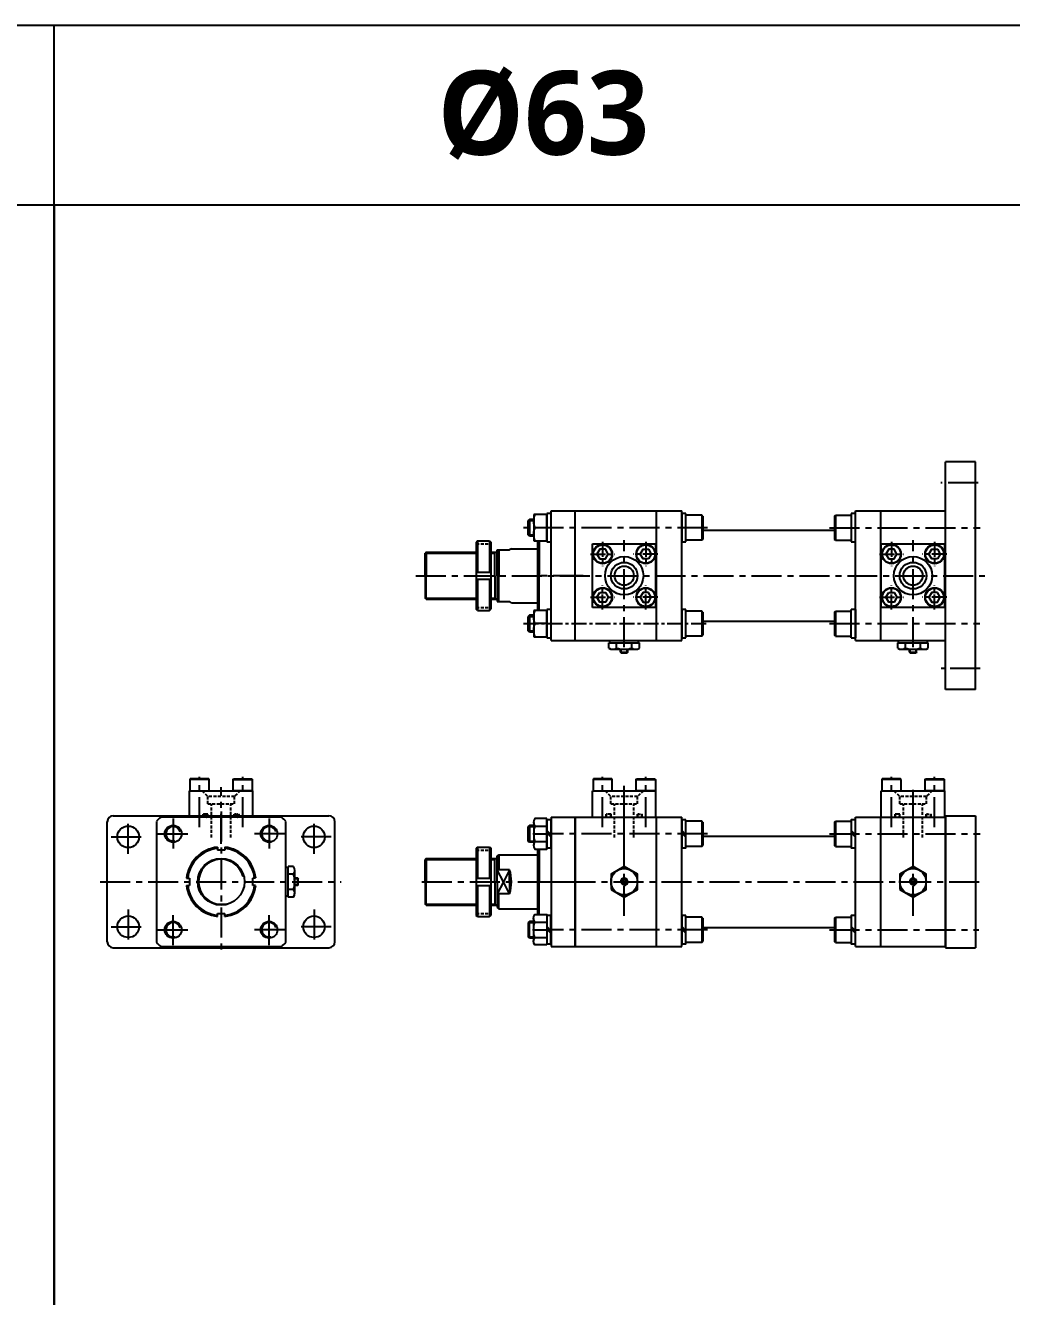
# Model space of a CAD drawing. Extents: x -819 to 9283, y 0 to 5329.
# Drawn here: x 1768 to 2591, y 4268 to 5329 of the extents above; entities that cross this region are included whole.
import ezdxf

# ---------------------------------------------------------------- set-up
doc = ezdxf.new("R2010")
doc.units = 0
doc.header["$LTSCALE"] = 10
doc.header["$MEASUREMENT"] = 0
for name, pattern in [('CENTER', [2, 1.25, -0.25, 0.25, -0.25]), ('CENTERX2', [4, 2.5, -0.5, 0.5, -0.5]), ('HIDDEN', [0.375, 0.25, -0.125])]:
    doc.linetypes.add(name, pattern=pattern)
doc.layers.get('0').update_dxf_attribs({"linetype": 'CONTINUOUS'})
doc.layers.get('DEFPOINTS').update_dxf_attribs({"linetype": 'CONTINUOUS'})
for name, color, linetype in [('CEN', 1, 'CENTERX2'), ('CENTER', 1, 'CENTER'), ('DIM', 2, 'CONTINUOUS'), ('ML', 7, 'CONTINUOUS')]:
    doc.layers.add(name, color=color, linetype=linetype)
doc.styles.add('문자', font='romans.shx')

msp = doc.modelspace()

# ---------------------------------------------------------------- linework, layer by layer
for p, q in [((5585.1, 5328.6), (0, 5328.6)), ((1792, 3208.2), (1792, 5328.6)), ((1792, 5178.6), (971, 5178.6)), ((2613, 5178.6), (971, 5178.6)), ((2613, 5178.6), (1792, 5178.6)), ((1792, 5178.6), (1792, 3208.2)), ((2319, 4897.9), (2319, 4921.5)), ((2319, 4817.9), (2319, 4841.5)), ((2457, 4817.9), (2457, 4841.5)), ((2264.5, 4805.8), (2265, 4805.3)), ((2264.5, 4805.8), (2270.5, 4805.8)), ((2265, 4805.3), (2270, 4805.3)), ((2270.5, 4805.8), (2270, 4805.3)), ((2505.5, 4805.8), (2506, 4805.3)), ((2505.5, 4805.8), (2511.5, 4805.8)), ((2506, 4805.3), (2511, 4805.3)), ((2511.5, 4805.8), (2511, 4805.3)), ((1995.1, 4611.4), (1995.1, 4617.4)), ((1995.1, 4617.4), (1995.6, 4616.9)), ((1995.1, 4611.4), (1995.6, 4611.9)), ((1995.6, 4611.9), (1995.6, 4616.9))]:
    msp.add_line(p, q)
at = {"color": 7, "linetype": 'Continuous'}
for p, q in [((2254.8, 4809.3), (2254.8, 4813.7)), ((2254.8, 4813.7), (2267.5, 4813.7)), ((2255.5, 4815.7), (2279.5, 4815.7)), ((2255.5, 4813.7), (2255.5, 4815.7)), ((2261.1, 4809.3), (2261.1, 4813.7)), ((2267.5, 4813.7), (2280.2, 4813.7)), ((2273.8, 4809.3), (2273.8, 4813.7)), ((2279.5, 4813.7), (2279.5, 4815.7)), ((2280.2, 4809.3), (2280.2, 4813.7)), ((2495.8, 4809.3), (2495.8, 4813.7)), ((2495.8, 4813.7), (2508.5, 4813.7)), ((2496.5, 4815.7), (2520.5, 4815.7)), ((2496.5, 4813.7), (2496.5, 4815.7)), ((2502.1, 4809.3), (2502.1, 4813.7)), ((2508.5, 4813.7), (2521.2, 4813.7)), ((2514.8, 4809.3), (2514.8, 4813.7)), ((2520.5, 4813.7), (2520.5, 4815.7)), ((2521.2, 4809.3), (2521.2, 4813.7)), ((2257.9, 4808.3), (2277, 4808.3)), ((2265, 4805.3), (2265, 4808.3)), ((2270, 4805.3), (2270, 4808.3)), ((2498.9, 4808.3), (2518, 4808.3)), ((2506, 4805.3), (2506, 4808.3)), ((2511, 4805.3), (2511, 4808.3)), ((1985.2, 4602.4), (1985.2, 4626.4)), ((1987.2, 4626.4), (1985.2, 4626.4)), ((1991.6, 4627.1), (1987.2, 4627.1)), ((1987.2, 4614.4), (1987.2, 4627.1)), ((1992.6, 4604.9), (1992.6, 4623.9)), ((1991.6, 4620.7), (1987.2, 4620.7)), ((1987.2, 4601.7), (1987.2, 4614.4)), ((1995.6, 4616.9), (1992.6, 4616.9)), ((1995.6, 4611.9), (1992.6, 4611.9)), ((1987.2, 4602.4), (1985.2, 4602.4)), ((1991.6, 4608), (1987.2, 4608)), ((1991.6, 4601.7), (1987.2, 4601.7))]:
    msp.add_line(p, q, dxfattribs=at)
at = {"color": 3}
for p, q in [((2264.5, 4805.8), (2264.5, 4808.3)), ((2270.5, 4805.8), (2270.5, 4808.3)), ((2505.5, 4805.8), (2505.5, 4808.3)), ((2511.5, 4805.8), (2511.5, 4808.3)), ((1995.1, 4617.4), (1992.6, 4617.4)), ((1995.1, 4611.4), (1992.6, 4611.4))]:
    msp.add_line(p, q, dxfattribs=at)
at = {"color": 7, "linetype": 'Continuous'}
for points in [[(2256.5, 4608), (2267.5, 4601.7), (2278.5, 4608), (2278.5, 4620.7), (2267.5, 4627.1), (2256.5, 4620.7)], [(2497.5, 4608), (2508.5, 4601.7), (2519.5, 4608), (2519.5, 4620.7), (2508.5, 4627.1), (2497.5, 4620.7)], [(2266.6, 4615.9), (2265.7, 4614.4), (2266.6, 4612.9), (2268.3, 4612.9), (2269.2, 4614.4), (2268.3, 4615.9)], [(2507.6, 4615.9), (2506.7, 4614.4), (2507.6, 4612.9), (2509.3, 4612.9), (2510.2, 4614.4), (2509.3, 4615.9)]]:
    msp.add_lwpolyline(points, close=True, dxfattribs=at)
for centre, radius in [((2267.5, 4614.4), 11), ((2508.5, 4614.4), 11), ((2267.5, 4614.4), 2.5), ((2508.5, 4614.4), 2.5)]:
    msp.add_circle(centre, radius, dxfattribs=at)
for centre, radius, start, end in [((2257.9, 4813.9), 5.62, 235.6158, 270), ((2257.9, 4813.9), 5.62, 235.6158, 304.3842), ((2267.5, 4829.3), 21, 252.412, 270), ((2267.5, 4829.3), 21, 270, 287.588), ((2277, 4813.9), 5.62, 235.6158, 304.3842), ((2498.9, 4813.9), 5.62, 235.6158, 270), ((2498.9, 4813.9), 5.62, 235.6158, 304.3842), ((2508.5, 4829.3), 21, 252.412, 270), ((2508.5, 4829.3), 21, 270, 287.588), ((2518, 4813.9), 5.62, 235.6158, 304.3842), ((1987, 4623.9), 5.62, 325.6158, 34.3842), ((1971.6, 4614.4), 21, 0, 17.588), ((1971.6, 4614.4), 21, 342.412, 0), ((1987, 4604.9), 5.62, 325.6158, 34.3842), ((1987, 4604.9), 5.62, 325.6158, 0)]:
    msp.add_arc(centre, radius, start, end, dxfattribs=at)
at = {"layer": 'CEN'}
for p, q in [((2562.9, 4947.2), (2531.7, 4947.2)), ((2337, 4909.7), (2183.5, 4909.7)), ((2438.9, 4909.7), (2564.5, 4909.7)), ((2267.5, 4810.2), (2267.5, 4899.2)), ((2508.5, 4810.2), (2508.5, 4899.2)), ((2093.7, 4869.7), (2568.5, 4869.7)), ((2233.2, 4869.7), (2196.6, 4869.7)), ((2438.9, 4829.7), (2564.3, 4829.7)), ((2564.5, 4792.2), (2532.1, 4792.2)), ((1913.2, 4659.9), (1913.2, 4701.9)), ((1949.2, 4659.9), (1949.2, 4701.9)), ((2249.5, 4659.9), (2249.5, 4701.9)), ((2285.5, 4659.9), (2285.5, 4701.9)), ((2490.5, 4659.9), (2490.5, 4701.9)), ((2526.5, 4659.9), (2526.5, 4701.9)), ((1931.2, 4646), (1931.2, 4693.2)), ((2267.5, 4586), (2267.5, 4694.5)), ((2267.5, 4645.7), (2267.5, 4694.5)), ((2508.5, 4586), (2508.5, 4693.2)), ((1853.7, 4637.6), (1853.7, 4666.2)), ((1891.2, 4667.3), (1891.2, 4641.5)), ((1931.2, 4672.9), (1931.2, 4555.8)), ((1971.2, 4667.3), (1971.2, 4641.5)), ((2008.7, 4637.6), (2008.7, 4666.2)), ((2508.5, 4643.5), (2508.5, 4671.4)), ((1878.3, 4654.4), (1904.1, 4654.4)), ((1984.1, 4654.4), (1958.3, 4654.4)), ((2337, 4654.4), (2202.4, 4654.4)), ((2438.9, 4654.4), (2564.5, 4654.4)), ((1839.4, 4651.9), (1868, 4651.9)), ((2023, 4651.9), (1994.4, 4651.9)), ((1830.4, 4614.4), (2031.3, 4614.4)), ((2098.7, 4614.4), (2568.5, 4614.4)), ((2199, 4614.4), (2230.6, 4614.4)), ((1853.7, 4591.2), (1853.7, 4562.6)), ((2008.7, 4591.2), (2008.7, 4562.6)), ((1891.2, 4561.5), (1891.2, 4587.3)), ((1971.2, 4561.5), (1971.2, 4587.3)), ((1839.4, 4576.9), (1868, 4576.9)), ((1878.3, 4574.4), (1904.1, 4574.4)), ((1984.1, 4574.4), (1958.3, 4574.4)), ((2023, 4576.9), (1994.4, 4576.9)), ((2337, 4574.4), (2202.9, 4574.4)), ((2438.9, 4574.4), (2563.3, 4574.4))]:
    msp.add_line(p, q, dxfattribs=at)
at = {"layer": 'CENTER'}
for p, q in [((2239.4, 4887.7), (2259.6, 4887.7)), ((2249.5, 4897.8), (2249.5, 4877.6)), ((2295.6, 4887.7), (2275.4, 4887.7)), ((2285.5, 4897.8), (2285.5, 4877.6)), ((2480.4, 4887.7), (2500.6, 4887.7)), ((2490.5, 4897.8), (2490.5, 4877.6)), ((2536.6, 4887.7), (2516.4, 4887.7)), ((2526.5, 4897.8), (2526.5, 4877.6)), ((2249.5, 4841.6), (2249.5, 4861.8)), ((2285.5, 4841.6), (2285.5, 4861.8)), ((2490.5, 4841.6), (2490.5, 4861.8)), ((2526.5, 4841.6), (2526.5, 4861.8)), ((2239.4, 4851.7), (2259.6, 4851.7)), ((2295.6, 4851.7), (2275.4, 4851.7)), ((2480.4, 4851.7), (2500.6, 4851.7)), ((2536.6, 4851.7), (2516.4, 4851.7)), ((2183.5, 4829.7), (2337, 4829.7)), ((2191.9, 4654.4), (2203, 4654.4)), ((2206.5, 4654.4), (2202.9, 4654.4)), ((2191.9, 4574.4), (2203, 4574.4)), ((2206.5, 4574.4), (2202.8, 4574.4))]:
    msp.add_line(p, q, dxfattribs=at)
at = {"layer": 'DEFPOINTS', "color": 0, "linetype": 'ByBlock'}
msp.add_point((2161.5, 4592.9), dxfattribs=at)
at = {"layer": 'DIM'}
for p, q in [((2187.5, 4915.7), (2192, 4915.7)), ((2187.5, 4903.7), (2192, 4903.7)), ((2101.5, 4888.4), (2144.1, 4888.4)), ((2156.1, 4888.4), (2159.5, 4888.4)), ((2159.5, 4888.4), (2160.7, 4889.2)), ((2101.5, 4850.9), (2144.1, 4850.9)), ((2156.1, 4850.9), (2159.5, 4850.9)), ((2159.5, 4850.9), (2160.7, 4850.2)), ((2187.5, 4835.7), (2192, 4835.7)), ((2187.5, 4823.7), (2192, 4823.7)), ((2187.5, 4660.4), (2192, 4660.4)), ((2187.5, 4648.4), (2192, 4648.4)), ((2101.5, 4633.1), (2144.1, 4633.1)), ((2156.1, 4633.1), (2159.5, 4633.1)), ((2159.5, 4633.1), (2160.7, 4633.9)), ((2166.7, 4614.4), (2161.5, 4624.5)), ((2171.9, 4624.5), (2166.7, 4614.4)), ((2166.7, 4614.4), (2161.5, 4604.3)), ((2171.9, 4604.3), (2166.7, 4614.4)), ((2101.5, 4595.6), (2144.1, 4595.6)), ((2156.1, 4595.6), (2159.5, 4595.6)), ((2159.5, 4595.6), (2160.7, 4594.9)), ((2187.5, 4580.4), (2192, 4580.4)), ((2187.5, 4568.4), (2192, 4568.4))]:
    msp.add_line(p, q, dxfattribs=at)
for centre, radius, start, end in [((1891.2, 4654.4), 6, 15.8748, 285.2684), ((1971.2, 4654.4), 6, 15.8748, 285.2684), ((1931.2, 4614.4), 18.8, 13.6682, 283.0144), ((2267.5, 4614.4), 3, 270, 180), ((2508.5, 4614.4), 3, 270, 180), ((1891.2, 4574.4), 6, 15.8748, 285.2684), ((1971.2, 4574.4), 6, 15.8748, 285.2684)]:
    msp.add_arc(centre, radius, start, end, dxfattribs=at)
at = {"layer": 'ML'}
for p, q in [((2560.5, 4964.7), (2535.5, 4964.7)), ((2535.5, 4774.7), (2535.5, 4964.7)), ((2560.5, 4774.7), (2560.5, 4964.7)), ((2203, 4920.7), (2192, 4920.7)), ((2192, 4920.7), (2192, 4898.7)), ((2206.5, 4921.5), (2203, 4921.5)), ((2203, 4921.5), (2203, 4897.9)), ((2203, 4898.7), (2203, 4920.7)), ((2206.5, 4923.7), (2315.5, 4923.7)), ((2206.5, 4815.7), (2206.5, 4923.7)), ((2226.5, 4815.7), (2226.5, 4923.7)), ((2226.5, 4815.7), (2226.5, 4923.7)), ((2294.5, 4815.7), (2294.5, 4923.7)), ((2315.5, 4815.7), (2315.5, 4923.7)), ((2315.5, 4921.5), (2315.5, 4897.9)), ((2319, 4921.5), (2315.5, 4921.5)), ((2332.2, 4920.2), (2319, 4920.2)), ((2332.2, 4920.2), (2332.2, 4899.2)), ((2333, 4919.4), (2332.2, 4920.2)), ((2333, 4919.4), (2333, 4900)), ((2443, 4919.4), (2443.8, 4920.2)), ((2443, 4919.4), (2443, 4900)), ((2443.8, 4920.2), (2457, 4920.2)), ((2443.8, 4920.2), (2443.8, 4899.2)), ((2457, 4921.5), (2457, 4897.9)), ((2460.5, 4921.5), (2457, 4921.5)), ((2460.5, 4923.7), (2535.5, 4923.7)), ((2460.5, 4815.7), (2460.5, 4923.7)), ((2481.5, 4815.7), (2481.5, 4923.7)), ((2535.5, 4815.7), (2535.5, 4923.7)), ((2535.5, 4897.9), (2535.5, 4921.5)), ((2188.5, 4916.7), (2187.5, 4915.7)), ((2187.5, 4903.7), (2187.5, 4915.7)), ((2188.5, 4916.7), (2188.5, 4902.7)), ((2192, 4916.7), (2188.5, 4916.7)), ((2203, 4909.7), (2192.9, 4909.7)), ((2145.1, 4898.7), (2144.1, 4897.7)), ((2145.1, 4898.7), (2145.1, 4872.7)), ((2145.1, 4898.7), (2155.1, 4898.7)), ((2155.1, 4898.7), (2155.1, 4872.7)), ((2155.1, 4898.7), (2156.1, 4897.7)), ((2188.5, 4902.7), (2187.5, 4903.7)), ((2192, 4902.7), (2188.5, 4902.7)), ((2192, 4898.7), (2203, 4898.7)), ((2195.5, 4840.7), (2195.5, 4898.7)), ((2196.5, 4898.7), (2196.5, 4869.7)), ((2332.2, 4899.2), (2319, 4899.2)), ((2332.2, 4899.2), (2333, 4900)), ((2333, 4907.7), (2443, 4907.7)), ((2443.8, 4899.2), (2443, 4900)), ((2443.8, 4899.2), (2457, 4899.2)), ((2102.4, 4889.2), (2101.5, 4888.4)), ((2101.5, 4869.7), (2101.5, 4888.4)), ((2102.4, 4889.2), (2144.1, 4889.2)), ((2102.4, 4889.2), (2102.4, 4869.7)), ((2144.1, 4897.7), (2144.1, 4841.7)), ((2156.1, 4897.7), (2156.1, 4841.7)), ((2156.1, 4889.2), (2161.5, 4889.2)), ((2159.5, 4869.7), (2159.5, 4889.2)), ((2161.5, 4869.7), (2161.5, 4891.2)), ((2161.5, 4891.2), (2171.9, 4891.2)), ((2163, 4891.2), (2163, 4869.7)), ((2173.5, 4892.2), (2171.9, 4891.2)), ((2173.5, 4892.2), (2195.5, 4892.2)), ((2203, 4897.9), (2206.5, 4897.9)), ((2241, 4843.2), (2241, 4896.2)), ((2241, 4896.2), (2294, 4896.2)), ((2294, 4896.2), (2294, 4843.2)), ((2294, 4843.2), (2294, 4896.2)), ((2315.5, 4897.9), (2319, 4897.9)), ((2457, 4897.9), (2460.5, 4897.9)), ((2482, 4843.2), (2482, 4896.2)), ((2482, 4896.2), (2535, 4896.2)), ((2535, 4896.2), (2535, 4843.2)), ((2535, 4843.2), (2535, 4896.2)), ((2101.5, 4869.7), (2101.5, 4850.9)), ((2102.4, 4850.2), (2102.4, 4869.7)), ((2144.1, 4872.7), (2156.1, 4872.7)), ((2144.1, 4866.7), (2156.1, 4866.7)), ((2145.1, 4866.7), (2145.1, 4840.7)), ((2155.1, 4866.7), (2155.1, 4840.7)), ((2159.5, 4869.7), (2159.5, 4850.2)), ((2161.5, 4869.7), (2161.5, 4848.2)), ((2163, 4848.2), (2163, 4869.7)), ((2196.5, 4840.7), (2196.5, 4869.7)), ((2102.4, 4850.2), (2101.5, 4850.9)), ((2102.4, 4850.2), (2144.1, 4850.2)), ((2156.1, 4850.2), (2161.5, 4850.2)), ((2161.5, 4848.2), (2171.9, 4848.2)), ((2173.5, 4847.2), (2171.9, 4848.2)), ((2173.5, 4847.2), (2195.5, 4847.2)), ((2145.1, 4840.7), (2144.1, 4841.7)), ((2145.1, 4840.7), (2155.1, 4840.7)), ((2155.1, 4840.7), (2156.1, 4841.7)), ((2188.5, 4836.7), (2187.5, 4835.7)), ((2187.5, 4823.7), (2187.5, 4835.7)), ((2188.5, 4836.7), (2188.5, 4822.7)), ((2192, 4836.7), (2188.5, 4836.7)), ((2192, 4840.7), (2192, 4818.7)), ((2203, 4840.7), (2192, 4840.7)), ((2203, 4841.5), (2203, 4817.9)), ((2206.5, 4841.5), (2203, 4841.5)), ((2203, 4818.7), (2203, 4840.7)), ((2294, 4843.2), (2241, 4843.2)), ((2315.5, 4841.5), (2315.5, 4817.9)), ((2319, 4841.5), (2315.5, 4841.5)), ((2315.5, 4840.2), (2315.5, 4819.2)), ((2332.2, 4840.2), (2319, 4840.2)), ((2332.2, 4840.2), (2332.2, 4819.2)), ((2333, 4839.4), (2332.2, 4840.2)), ((2333, 4839.4), (2333, 4820)), ((2443, 4839.4), (2443.8, 4840.2)), ((2443, 4839.4), (2443, 4820)), ((2443.8, 4840.2), (2457, 4840.2)), ((2443.8, 4840.2), (2443.8, 4819.2)), ((2460.5, 4841.5), (2457, 4841.5)), ((2460.5, 4841.5), (2460.5, 4817.9)), ((2535, 4843.2), (2482, 4843.2)), ((2535.5, 4817.9), (2535.5, 4841.5)), ((2203, 4829.7), (2192.9, 4829.7)), ((2333, 4831.7), (2443, 4831.7)), ((2188.5, 4822.7), (2187.5, 4823.7)), ((2192, 4822.7), (2188.5, 4822.7)), ((2192, 4818.7), (2203, 4818.7)), ((2203, 4817.9), (2206.5, 4817.9)), ((2206.5, 4815.7), (2315.5, 4815.7)), ((2315.5, 4817.9), (2319, 4817.9)), ((2332.2, 4819.2), (2319, 4819.2)), ((2332.2, 4819.2), (2333, 4820)), ((2443.8, 4819.2), (2443, 4820)), ((2443.8, 4819.2), (2457, 4819.2)), ((2457, 4817.9), (2460.5, 4817.9)), ((2460.5, 4815.7), (2535.5, 4815.7)), ((2560.5, 4774.7), (2535.5, 4774.7)), ((1905.5, 4700.4), (1905.2, 4699.8)), ((1921.2, 4699.8), (1905.2, 4699.8)), ((1905.2, 4699.8), (1905.2, 4690.4)), ((1920.9, 4700.4), (1905.5, 4700.4)), ((1921.2, 4699.8), (1920.9, 4700.4)), ((1921.2, 4690.4), (1921.2, 4699.8)), ((1941.2, 4699.8), (1941.5, 4700.4)), ((1941.2, 4699.8), (1957.2, 4699.8)), ((1941.2, 4690.4), (1941.2, 4699.8)), ((1941.5, 4700.4), (1956.9, 4700.4)), ((1956.9, 4700.4), (1957.2, 4699.8)), ((1957.2, 4699.8), (1957.2, 4690.4)), ((2241.8, 4700.4), (2241.5, 4699.8)), ((2257.5, 4699.8), (2241.5, 4699.8)), ((2241.5, 4699.8), (2241.5, 4690.4)), ((2257.1, 4700.4), (2241.8, 4700.4)), ((2257.5, 4699.8), (2257.1, 4700.4)), ((2257.5, 4690.4), (2257.5, 4699.8)), ((2277.5, 4699.8), (2277.8, 4700.4)), ((2277.5, 4699.8), (2293.5, 4699.8)), ((2277.5, 4690.4), (2277.5, 4699.8)), ((2277.8, 4700.4), (2293.1, 4700.4)), ((2293.1, 4700.4), (2293.5, 4699.8)), ((2293.5, 4699.8), (2293.5, 4690.4)), ((2482.8, 4700.4), (2482.5, 4699.8)), ((2498.5, 4699.8), (2482.5, 4699.8)), ((2482.5, 4699.8), (2482.5, 4690.4)), ((2498.1, 4700.4), (2482.8, 4700.4)), ((2498.5, 4699.8), (2498.1, 4700.4)), ((2498.5, 4690.4), (2498.5, 4699.8)), ((2518.5, 4699.8), (2518.8, 4700.4)), ((2518.5, 4699.8), (2534.5, 4699.8)), ((2518.5, 4690.4), (2518.5, 4699.8)), ((2518.8, 4700.4), (2534.1, 4700.4)), ((2534.1, 4700.4), (2534.5, 4699.8)), ((2534.5, 4699.8), (2534.5, 4690.4)), ((1904.7, 4690.4), (1957.7, 4690.4)), ((1904.7, 4668.4), (1904.7, 4690.4)), ((1957.2, 4690.4), (1941.2, 4690.4)), ((1957.7, 4668.4), (1957.7, 4690.4)), ((2241, 4690.4), (2294, 4690.4)), ((2241, 4668.4), (2241, 4690.4)), ((2293.5, 4690.4), (2277.5, 4690.4)), ((2294, 4668.4), (2294, 4690.4)), ((2482, 4690.4), (2535, 4690.4)), ((2482, 4668.4), (2482, 4690.4)), ((2534.5, 4690.4), (2518.5, 4690.4)), ((2535, 4668.4), (2535, 4690.4)), ((1841.2, 4669.4), (2021.2, 4669.4)), ((1981.6, 4668.4), (1880.8, 4668.4)), ((2206.5, 4668.4), (2315.5, 4668.4)), ((2206.5, 4668.4), (2206.5, 4560.4)), ((2226.5, 4560.4), (2226.5, 4668.4)), ((2226.5, 4668.4), (2226.5, 4560.4)), ((2294.5, 4560.4), (2294.5, 4668.4)), ((2315.5, 4560.4), (2315.5, 4668.4)), ((2332.2, 4664.9), (2319, 4664.9)), ((2332.2, 4664.9), (2332.2, 4643.9)), ((2333, 4664.1), (2332.2, 4664.9)), ((2443, 4664.1), (2443.8, 4664.9)), ((2443.8, 4664.9), (2457, 4664.9)), ((2443.8, 4664.9), (2443.8, 4643.9)), ((2460.5, 4668.4), (2535.5, 4668.4)), ((2460.5, 4560.4), (2460.5, 4668.4)), ((2481.5, 4560.4), (2481.5, 4668.4)), ((2535.5, 4669.4), (2535.5, 4559.4)), ((2535.5, 4669.4), (2560.5, 4669.4)), ((2535.5, 4560.4), (2535.5, 4668.4)), ((2560.5, 4669.4), (2560.5, 4559.4)), ((1836.2, 4564.4), (1836.2, 4664.4)), ((1877.2, 4664.8), (1877.2, 4564)), ((1985.2, 4564), (1985.2, 4664.8)), ((2026.2, 4564.4), (2026.2, 4664.4)), ((2188.5, 4661.4), (2187.5, 4660.4)), ((2187.5, 4648.4), (2187.5, 4660.4)), ((2192, 4661.4), (2188.5, 4661.4)), ((2188.5, 4661.4), (2188.5, 4647.4)), ((2192, 4663.9), (2192, 4644.9)), ((2192.9, 4660.7), (2203, 4660.7)), ((2206.5, 4653.6), (2203, 4657.1)), ((2206.5, 4651.6), (2203, 4655.1)), ((2319, 4653.6), (2315.5, 4657.1)), ((2319, 4651.6), (2315.5, 4655.1)), ((2333, 4664.1), (2333, 4644.7)), ((2443, 4664.1), (2443, 4644.7)), ((2460.5, 4653.6), (2457, 4657.1)), ((2460.5, 4651.6), (2457, 4655.1)), ((2188.5, 4647.4), (2187.5, 4648.4)), ((2192, 4647.4), (2188.5, 4647.4)), ((2192.9, 4648), (2203, 4648)), ((2332.2, 4643.9), (2319, 4643.9)), ((2332.2, 4643.9), (2333, 4644.7)), ((2333, 4652.4), (2443, 4652.4)), ((2443.8, 4643.9), (2443, 4644.7)), ((2443.8, 4643.9), (2457, 4643.9)), ((1928.2, 4643.2), (1928.2, 4640.9)), ((1934.2, 4640.9), (1928.2, 4640.9)), ((1934.2, 4643.2), (1934.2, 4640.9)), ((2102.4, 4633.9), (2101.5, 4633.1)), ((2101.5, 4614.4), (2101.5, 4633.1)), ((2102.4, 4633.9), (2144.1, 4633.9)), ((2102.4, 4633.9), (2102.4, 4614.4)), ((2145.1, 4643.4), (2144.1, 4642.4)), ((2144.1, 4642.4), (2144.1, 4586.4)), ((2145.1, 4643.4), (2155.1, 4643.4)), ((2145.1, 4643.4), (2145.1, 4617.4)), ((2155.1, 4643.4), (2156.1, 4642.4)), ((2155.1, 4643.4), (2155.1, 4617.4)), ((2156.1, 4642.4), (2156.1, 4586.4)), ((2156.1, 4633.9), (2161.5, 4633.9)), ((2159.5, 4614.4), (2159.5, 4633.9)), ((2161.5, 4635.9), (2163, 4636.9)), ((2161.5, 4614.4), (2161.5, 4635.9)), ((2163, 4636.9), (2195.5, 4636.9)), ((2163, 4636.9), (2163, 4624.5)), ((2195.5, 4587.1), (2195.5, 4641.7)), ((2196.5, 4641.7), (2196.5, 4614.4)), ((2171.9, 4624.5), (2161.5, 4624.5)), ((2171.9, 4614.4), (2171.9, 4624.5)), ((1902.4, 4617.4), (1904.7, 4617.4)), ((1904.7, 4617.4), (1904.7, 4611.4)), ((1960, 4617.4), (1957.7, 4617.4)), ((1957.7, 4611.4), (1957.7, 4617.4)), ((2101.5, 4614.4), (2101.5, 4595.6)), ((2102.4, 4594.9), (2102.4, 4614.4)), ((2144.1, 4617.4), (2156.1, 4617.4)), ((2159.5, 4614.4), (2159.5, 4594.9)), ((2161.5, 4614.4), (2161.5, 4592.9)), ((2171.9, 4614.4), (2171.9, 4604.3)), ((2196.5, 4587.1), (2196.5, 4614.4)), ((1902.4, 4611.4), (1904.7, 4611.4)), ((1960, 4611.4), (1957.7, 4611.4)), ((2144.1, 4611.4), (2156.1, 4611.4)), ((2145.1, 4611.4), (2145.1, 4585.4)), ((2155.1, 4611.4), (2155.1, 4585.4)), ((2171.9, 4604.3), (2161.5, 4604.3)), ((2163, 4591.9), (2163, 4604.3)), ((2102.4, 4594.9), (2101.5, 4595.6)), ((2102.4, 4594.9), (2144.1, 4594.9)), ((2156.1, 4594.9), (2161.5, 4594.9)), ((2161.5, 4592.9), (2163, 4591.9)), ((2163, 4591.9), (2195.5, 4591.9)), ((1928.2, 4585.5), (1928.2, 4587.9)), ((1928.2, 4587.9), (1934.2, 4587.9)), ((1934.2, 4585.5), (1934.2, 4587.9)), ((1934.2, 4586.5), (1934.2, 4585.5)), ((2145.1, 4585.4), (2144.1, 4586.4)), ((2145.1, 4585.4), (2155.1, 4585.4)), ((2155.1, 4585.4), (2156.1, 4586.4)), ((2188.5, 4581.4), (2187.5, 4580.4)), ((2187.5, 4580.4), (2187.5, 4568.4)), ((2188.5, 4567.4), (2188.5, 4581.4)), ((2192, 4581.4), (2188.5, 4581.4)), ((2192, 4564.9), (2192, 4583.9)), ((2192.9, 4580.7), (2203, 4580.7)), ((2315.5, 4584.9), (2315.5, 4563.9)), ((2332.2, 4584.9), (2319, 4584.9)), ((2332.2, 4584.9), (2332.2, 4563.9)), ((2333, 4584.1), (2332.2, 4584.9)), ((2333, 4584.1), (2333, 4564.7)), ((2443, 4584.1), (2443.8, 4584.9)), ((2443, 4584.1), (2443, 4564.7)), ((2443.8, 4584.9), (2457, 4584.9)), ((2443.8, 4584.9), (2443.8, 4563.9)), ((2206.4, 4573.6), (2202.9, 4577.1)), ((2206.4, 4571.6), (2202.9, 4575.1)), ((2319, 4573.6), (2315.5, 4577.1)), ((2319, 4571.6), (2315.5, 4575.1)), ((2333, 4576.4), (2443, 4576.4)), ((2460.5, 4573.6), (2457, 4577.1)), ((2460.5, 4571.6), (2457, 4575.1)), ((1841.2, 4559.4), (2021.2, 4559.4)), ((1880.8, 4560.4), (1981.6, 4560.4)), ((2188.5, 4567.4), (2187.5, 4568.4)), ((2192, 4567.4), (2188.5, 4567.4)), ((2192.9, 4568), (2203, 4568)), ((2206.5, 4560.4), (2315.5, 4560.4)), ((2332.2, 4563.9), (2319, 4563.9)), ((2332.2, 4563.9), (2333, 4564.7)), ((2443.8, 4563.9), (2443, 4564.7)), ((2443.8, 4563.9), (2457, 4563.9)), ((2460.5, 4560.4), (2535.5, 4560.4)), ((2535.5, 4559.4), (2560.5, 4559.4))]:
    msp.add_line(p, q, dxfattribs=at)
at = {"layer": 'ML', "color": 2, "linetype": 'HIDDEN'}
for p, q in [((2144.1, 4896.2), (2156.1, 4896.2)), ((2144.1, 4843.2), (2156.1, 4843.2)), ((1915.2, 4690.4), (1920.1, 4685.5)), ((1947.2, 4690.4), (1942.3, 4685.5)), ((2251.5, 4690.4), (2256.4, 4685.5)), ((2283.5, 4690.4), (2278.6, 4685.5)), ((2492.5, 4690.4), (2497.4, 4685.5)), ((2524.5, 4690.4), (2519.6, 4685.5)), ((1942.3, 4685.5), (1920.1, 4685.5)), ((1920.1, 4679.4), (1920.1, 4685.5)), ((1920.1, 4679.4), (1920.1, 4685.5)), ((1920.1, 4679.4), (1942.3, 4679.4)), ((1923.2, 4651.4), (1923.2, 4679.4)), ((1939.2, 4651.4), (1939.2, 4679.4)), ((1942.3, 4679.4), (1942.3, 4685.5)), ((2278.6, 4685.5), (2256.4, 4685.5)), ((2256.4, 4679.4), (2256.4, 4685.5)), ((2256.4, 4679.4), (2256.4, 4685.5)), ((2256.4, 4679.4), (2278.6, 4679.4)), ((2259.5, 4651.4), (2259.5, 4679.4)), ((2275.5, 4651.4), (2275.5, 4679.4)), ((2278.6, 4679.4), (2278.6, 4685.5)), ((2519.6, 4685.5), (2497.4, 4685.5)), ((2497.4, 4679.4), (2497.4, 4685.5)), ((2497.4, 4679.4), (2497.4, 4685.5)), ((2497.4, 4679.4), (2519.6, 4679.4)), ((2500.5, 4651.4), (2500.5, 4679.4)), ((2516.5, 4651.4), (2516.5, 4679.4)), ((2519.6, 4679.4), (2519.6, 4685.5)), ((1920.2, 4670.8), (1916.2, 4670.8)), ((1916.2, 4668.4), (1916.2, 4670.8)), ((1920.2, 4668.4), (1920.2, 4670.8)), ((1942.2, 4668.4), (1942.2, 4670.8)), ((1942.2, 4670.8), (1946.2, 4670.8)), ((1946.2, 4668.4), (1946.2, 4670.8)), ((2256.5, 4670.8), (2252.5, 4670.8)), ((2252.5, 4668.4), (2252.5, 4670.8)), ((2256.5, 4668.4), (2256.5, 4670.8)), ((2278.5, 4668.4), (2278.5, 4670.8)), ((2278.5, 4670.8), (2282.5, 4670.8)), ((2282.5, 4668.4), (2282.5, 4670.8)), ((2497.5, 4670.8), (2493.5, 4670.8)), ((2493.5, 4668.4), (2493.5, 4670.8)), ((2497.5, 4668.4), (2497.5, 4670.8)), ((2519.5, 4668.4), (2519.5, 4670.8)), ((2519.5, 4670.8), (2523.5, 4670.8)), ((2523.5, 4668.4), (2523.5, 4670.8)), ((2144.1, 4640.9), (2156.1, 4640.9)), ((2144.1, 4587.9), (2156.1, 4587.9))]:
    msp.add_line(p, q, dxfattribs=at)
at = {"layer": 'ML'}
for points in [[(2247.2, 4883.7), (2251.8, 4883.7), (2254.1, 4887.7), (2251.8, 4891.7), (2247.2, 4891.7), (2244.8, 4887.7), (2247.2, 4883.7)], [(2287.8, 4883.7), (2283.2, 4883.7), (2280.8, 4887.7), (2283.2, 4891.7), (2287.8, 4891.7), (2290.1, 4887.7), (2287.8, 4883.7)], [(2488.2, 4883.7), (2492.8, 4883.7), (2495.1, 4887.7), (2492.8, 4891.7), (2488.2, 4891.7), (2485.8, 4887.7), (2488.2, 4883.7)], [(2528.8, 4883.7), (2524.2, 4883.7), (2521.8, 4887.7), (2524.2, 4891.7), (2528.8, 4891.7), (2531.1, 4887.7), (2528.8, 4883.7)], [(2247.2, 4855.7), (2251.8, 4855.7), (2254.1, 4851.7), (2251.8, 4847.7), (2247.2, 4847.7), (2244.8, 4851.7), (2247.2, 4855.7)], [(2287.8, 4855.7), (2283.2, 4855.7), (2280.8, 4851.7), (2283.2, 4847.7), (2287.8, 4847.7), (2290.1, 4851.7), (2287.8, 4855.7)], [(2488.2, 4855.7), (2492.8, 4855.7), (2495.1, 4851.7), (2492.8, 4847.7), (2488.2, 4847.7), (2485.8, 4851.7), (2488.2, 4855.7)], [(2528.8, 4855.7), (2524.2, 4855.7), (2521.8, 4851.7), (2524.2, 4847.7), (2528.8, 4847.7), (2531.1, 4851.7), (2528.8, 4855.7)], [(2206.5, 4666.2), (2203, 4666.2), (2203, 4642.6), (2206.5, 4642.6), (2206.5, 4666.2)], [(2319, 4666.2), (2315.5, 4666.2), (2315.5, 4642.6), (2319, 4642.6), (2319, 4666.2)], [(2460.5, 4666.2), (2457, 4666.2), (2457, 4642.6), (2460.5, 4642.6), (2460.5, 4666.2)], [(2206.4, 4586.2), (2202.9, 4586.2), (2202.9, 4562.6), (2206.4, 4562.6), (2206.4, 4586.2)], [(2319, 4586.2), (2315.5, 4586.2), (2315.5, 4562.6), (2319, 4562.6), (2319, 4586.2)], [(2460.5, 4586.2), (2457, 4586.2), (2457, 4562.6), (2460.5, 4562.6), (2460.5, 4586.2)]]:
    msp.add_lwpolyline(points, dxfattribs=at)
for points in [[(2203, 4667.1), (2192.9, 4667.1, 0.309401), (2192.9, 4660.7, 0.154701), (2192.9, 4648, 0.309401), (2192.9, 4641.7), (2203, 4641.7), (2203, 4667.1)], [(2203, 4561.7), (2192.9, 4561.7, -0.309401), (2192.9, 4568, -0.154701), (2192.9, 4580.7, -0.309401), (2192.9, 4587.1), (2203, 4587.1), (2203, 4561.7)]]:
    msp.add_lwpolyline(points, format="xyb", dxfattribs=at)
for centre, radius in [((2249.5, 4887.7), 8), ((2249.5, 4887.7), 7.65), ((2285.5, 4887.7), 8), ((2285.5, 4887.7), 7.65), ((2490.5, 4887.7), 8), ((2490.5, 4887.7), 7.65), ((2526.5, 4887.7), 8), ((2526.5, 4887.7), 7.65), ((2267.5, 4869.7), 16), ((2267.5, 4869.7), 11.1), ((2267.5, 4869.7), 8), ((2508.5, 4869.7), 16), ((2508.5, 4869.7), 11.1), ((2508.5, 4869.7), 8), ((2249.5, 4851.7), 8), ((2249.5, 4851.7), 7.65), ((2285.5, 4851.7), 8), ((2285.5, 4851.7), 7.65), ((2490.5, 4851.7), 8), ((2490.5, 4851.7), 7.65), ((2526.5, 4851.7), 8), ((2526.5, 4851.7), 7.65), ((1853.7, 4651.9), 9), ((1891.2, 4654.4), 7), ((1971.2, 4654.4), 7), ((2008.7, 4651.9), 9), ((1931.2, 4614.4), 19.5), ((1853.7, 4576.9), 9), ((1891.2, 4574.4), 7), ((1971.2, 4574.4), 7), ((2008.7, 4576.9), 9)]:
    msp.add_circle(centre, radius, dxfattribs=at)
for centre, radius, start, end in [((2207.8, 4915.2), 15.9, 159.7438, 200.2562), ((2207.8, 4904.2), 15.9, 159.7438, 200.2562), ((2207.8, 4835.2), 15.9, 159.7438, 200.2562), ((2207.8, 4824.2), 15.9, 159.7438, 200.2562), ((1841.2, 4664.4), 5, 90, 180), ((1931.2, 4614.4), 73.9, 133.0265, 136.9735), ((1931.2, 4614.4), 73.9, 43.0265, 46.9735), ((2021.2, 4664.4), 5, 0, 90), ((1931.2, 4614.4), 29, 95.9378, 174.0622), ((1931.2, 4614.4), 28, 96.1506, 173.8494), ((1931.2, 4614.4), 29, 5.9378, 84.0622), ((1931.2, 4614.4), 28, 6.1506, 83.8494), ((2139.1, 4614.4), 34.3, 0, 17.1399), ((2139.1, 4614.4), 34.3, 342.8601, 0), ((1931.2, 4614.4), 29, 185.9378, 264.0622), ((1931.2, 4614.4), 28, 186.1506, 263.8494), ((1931.2, 4614.4), 28, 276.1506, 353.8494), ((1931.2, 4614.4), 29, 275.9378, 354.0622), ((1841.2, 4564.4), 5, 180, 270), ((1931.2, 4614.4), 73.9, 223.0265, 226.9735), ((1931.2, 4614.4), 73.9, 313.0265, 316.9735), ((2021.2, 4564.4), 5, 270, 0)]:
    msp.add_arc(centre, radius, start, end, dxfattribs=at)
at = {"layer": 'ML', "color": 2, "linetype": 'HIDDEN'}
for centre, start, end in [((1917.4, 4669.6), 90, 270), ((1919, 4669.6), 270, 90), ((1943.4, 4669.6), 90, 270), ((1945, 4669.6), 270, 90), ((2253.7, 4669.6), 90, 270), ((2255.2, 4669.6), 270, 90), ((2279.7, 4669.6), 90, 270), ((2281.2, 4669.6), 270, 90), ((2494.7, 4669.6), 90, 270), ((2496.2, 4669.6), 270, 90), ((2520.7, 4669.6), 90, 270), ((2522.2, 4669.6), 270, 90)]:
    msp.add_arc(centre, 1.2, start, end, dxfattribs=at)

# ---------------------------------------------------------------- texts
at = {"insert": (2111.6, 5290.8), "char_height": 70, "attachment_point": 1, "style": '문자'}
msp.add_mtext_dynamic_manual_height_columns('{\\fMalgun Gothic|b1|i0|c129|p50;%%C63}', width=124.533, gutter_width=16, heights=[-75.6], dxfattribs=at)

doc.saveas('drawing.dxf')
